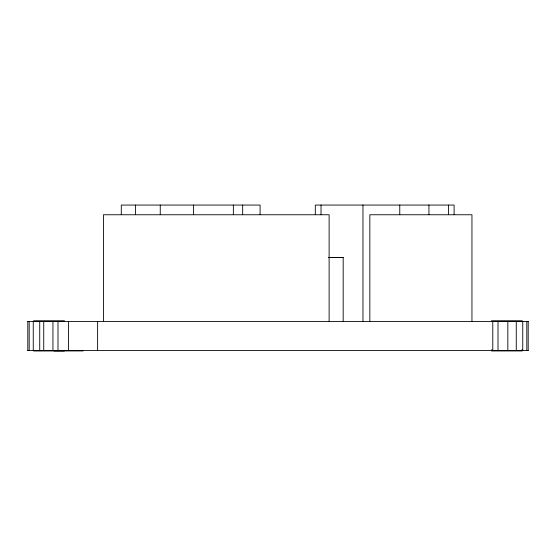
<?xml version="1.0" encoding="UTF-8"?>
<svg xmlns="http://www.w3.org/2000/svg" width="556" height="556" viewBox="0 0 556 556"><rect width="100%" height="100%" fill="white"/><g stroke="black" fill="none" stroke-linecap="round" stroke-linejoin="round"><path stroke-width="0.83" d="M527.852 321.431L528.2 321.431L528.2 350.523L527.852 350.523M343.177 257.421L328.672 257.421L343.177 257.421L343.177 321.431M33.534 320.958L64.51 320.958M491.379 320.958L522.348 320.958M33.534 321.208L64.51 321.208M491.379 321.208L522.348 321.208M28.147 350.523L27.8 350.523L27.8 321.431L528.2 321.431M491.379 321.535L492.157 321.535M521.57 321.535L522.348 321.535M491.379 321.611L492.157 321.611M521.57 321.611L522.348 321.611M491.379 350.051L492.157 350.051M521.57 350.051L522.348 350.051M491.379 350.301L492.157 350.301M521.57 350.301L522.348 350.301M27.8 350.523L528.2 350.523M33.534 350.627L64.51 350.572M491.379 350.572L522.348 350.572M33.534 350.704L64.51 350.704M491.379 350.704L522.348 350.704M33.534 350.836L64.51 350.836M491.379 350.836L522.348 350.836M53.981 350.94L83.073 350.94M27.8 321.431L28.147 321.431M526.81 321.431L526.81 350.523M522.744 321.431L522.744 350.523M516.274 321.431L516.274 350.523M507.837 321.431L507.837 350.523M498.009 321.431L498.009 350.523M492.783 321.431L492.783 350.523M471.954 321.431L471.954 214.755L369.844 214.755L369.844 321.431M454.106 214.609L454.106 205.06L315.315 205.06L315.315 214.54M448.477 205.06L448.477 214.609M428.933 205.06L428.933 214.609M399.764 205.06L399.764 214.609M362.957 205.06L362.957 321.431M329.117 321.431L329.117 214.755L103.444 214.755L103.444 321.431M321.027 205.06L321.027 214.609M260.083 214.54L260.083 205.06L121.291 205.06L121.291 214.609M242.673 205.06L242.673 214.54M233.36 205.06L233.36 214.609M193.599 205.06L193.599 214.609M160.253 205.06L160.253 214.609M135.588 205.06L135.588 214.609M97.62 321.431L97.62 350.523M68.527 321.431L68.527 350.523M57.991 321.431L57.991 350.523M52.945 321.431L52.945 350.523M43.736 321.431L43.736 350.523M39.726 321.431L39.726 350.523M33.256 321.431L33.256 350.523M29.19 321.431L29.19 350.523"/></g></svg>
